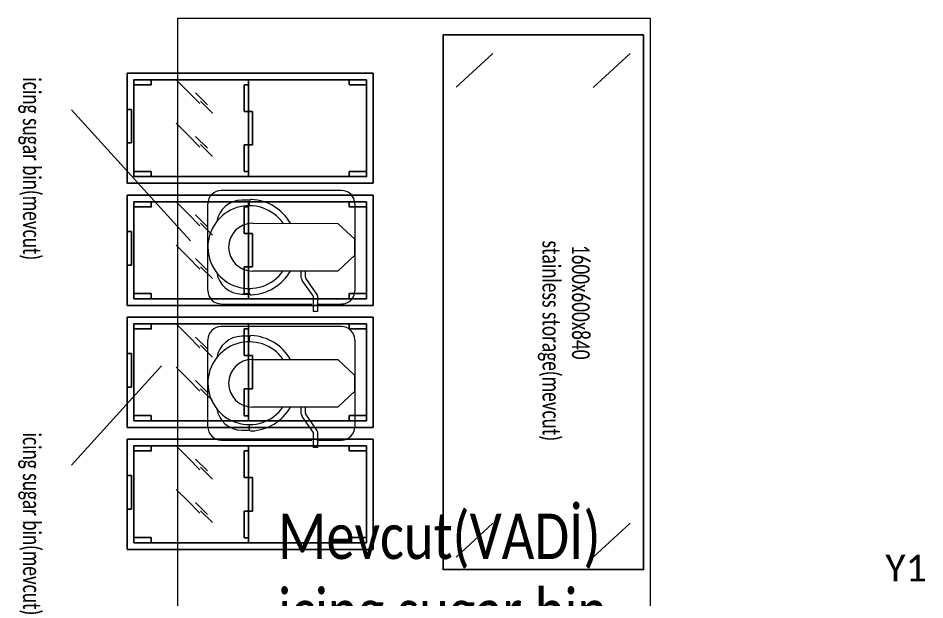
# Model space of a CAD drawing. Header units: millimetres. Extents: x -10496 to -5455, y -188 to 7293.
# Drawn here: x -6602.4 to -6331, y 3330.9 to 3505 of the extents above; entities that cross this region are included whole.
import ezdxf

# ---------------------------------------------------------------- set-up
doc = ezdxf.new("R2010")
doc.units = ezdxf.units.MM
doc.linetypes.add('Dash', pattern=[0.25, 0.125, -0.125])
for name, color, linetype in [('GJC_paslanmaz', 134, 'Continuous'), ('GJC_yazı', 11, 'Continuous'), ('I-Eqpm-Move-N', 2, 'Continuous'), ('Kıtc-008 Rakam', 1, 'Continuous')]:
    doc.layers.add(name, color=color, linetype=linetype)
doc.layers.add('mermer', color=142, linetype='Continuous', lineweight=15)
doc.layers.add('Q-SPCQ', color=91, linetype='Continuous', lineweight=9)
doc.styles.get("Standard").update_dxf_attribs({"font": 'calibri.ttf', "height": 15})
doc.styles.add('text2', font='calibri.ttf', dxfattribs={"width": 0.8})
doc.styles.add('Ölçü50', font='calibri.ttf', dxfattribs={"width": 0.7})

# ---------------------------------------------------------------- blocks, each defined once
blk = doc.blocks.new('135 - STORAGE BIN - PLAN VIEW')
at = {"layer": 'I-Eqpm-Move-N', "color": 8}
for p, q in [((305.7, 895), (-24.3, 895)), ((-24.3, 895), (-24.3, 158)), ((-4.3, 532), (-4.3, 875)), ((-4.3, 875), (285.7, 875)), ((285.7, 875), (-4.3, 875)), ((-4.3, 875), (-4.3, 178)), ((96.4, 895), (96.4, 882.5)), ((96.4, 882.5), (196.4, 882.5)), ((196.4, 895), (196.4, 882.5)), ((285.7, 875), (285.7, 532)), ((285.7, 178), (285.7, 875)), ((305.7, 158), (305.7, 895)), ((155.4, 748.4), (119.7, 712.7)), ((285.5, 748.4), (249.8, 712.7)), ((119.7, 712.7), (84, 677.1)), ((249.8, 712.7), (214.1, 677.1)), ((116.1, 689.9), (80.4, 654.2)), ((246.1, 689.9), (210.4, 654.2)), ((91.4, 675.2), (55.7, 639.6)), ((221.4, 675.2), (185.7, 639.6)), ((10.6, 532), (10.6, 544.5)), ((90.6, 544.5), (10.6, 544.5)), ((90.6, 532), (90.6, 544.5)), ((190.6, 532), (190.6, 544.5)), ((270.6, 544.5), (190.6, 544.5)), ((270.6, 532), (270.6, 544.5)), ((285.7, 532), (-4.3, 532)), ((285.7, 532), (-4.3, 532)), ((90.6, 532), (90.6, 519.5)), ((90.6, 519.5), (190.6, 519.5)), ((190.6, 532), (190.6, 519.5)), ((-4.3, 178), (285.7, 178)), ((-24.3, 158), (305.7, 158))]:
    blk.add_line(p, q, dxfattribs=at)
for points in [[(10.9, 822.8), (-4.3, 822.8), (-4.3, 875), (10.9, 875)], [(285.7, 822.8), (270.5, 822.8), (270.5, 875), (285.7, 875)], [(10.9, 178), (-4.3, 178), (-4.3, 230.2), (10.9, 230.2)], [(285.7, 178), (270.5, 178), (270.5, 230.2), (285.7, 230.2)]]:
    blk.add_lwpolyline(points, close=True, dxfattribs=at)
blk = doc.blocks.new('QF_Globe_SP8$2016 - SP08-2938521-ELECTRICAL CONNECTION PLAN')
at = {"layer": 'Q-SPCQ'}
for p, q in [((-5.12, 0), (5.12, 0)), ((-2.81, -2), (-0.94, 0)), ((0.94, 0), (-0.94, 0)), ((2.82, -2), (0.94, 0)), ((-6.69, -1.58), (-6.69, -15.75)), ((-2.81, -12.07), (-2.81, -2)), ((2.82, -2), (2.82, -12.07)), ((6.7, -4.46), (6.7, -1.57)), ((5.53, -4.46), (3.65, -5.78)), ((5.75, -4.91), (3.93, -6.19)), ((7.56, -4.37), (5.82, -4.37)), ((7.56, -4.87), (5.9, -4.87)), ((6.7, -15.75), (6.7, -5.07)), ((7.56, -4.37), (7.56, -4.87)), ((2.82, -5.87), (3.36, -5.87)), ((2.82, -6.37), (3.36, -6.37)), ((-5.53, -12.39), (-5.53, -13.32)), ((-5.37, -12.45), (-5.05, -12.45)), ((5.37, -12.45), (5.06, -12.45)), ((5.53, -13.32), (5.53, -12.39)), ((5.12, -17.32), (-5.11, -17.32))]:
    blk.add_line(p, q, dxfattribs=at)
for centre, radius, start, end in [((-5.12, -1.57), 1.57, 90, 180.0135), ((5.12, -1.57), 1.57, 0.0433, 90), ((5.82, -4.87), 0.5, 90, 125), ((5.9, -5.12), 0.25, 90, 125), ((3.36, -5.37), 0.5, 270, 305), ((3.36, -5.37), 1, 270, 305), ((0, -12.45), 5.62, 120, 177.3341), ((0, -12.45), 4.88, 125.2344, 270), ((0, -12.45), 4.87, 270, 54.716), ((0, -12.45), 5.62, 2.6659, 59.9595), ((-5.37, -12.2), 0.25, 177.3341, 270), ((-5.05, -12.2), 0.25, 270, 316.7044), ((0, -12.07), 2.81, 180, 0), ((5.06, -12.2), 0.25, 223.2956, 270), ((5.37, -12.2), 0.25, 270, 2.6659), ((-2.53, -13.32), 3, 180, 260.8724), ((2.53, -13.32), 3, 279.1276, 0), ((-5.11, -15.75), 1.57, 180.0135, 270), ((5.12, -15.75), 1.57, 270, 0)]:
    blk.add_arc(centre, radius, start, end, dxfattribs=at)

msp = doc.modelspace()

# ---------------------------------------------------------------- linework, layer by layer
at = {"layer": 'GJC_paslanmaz'}
for p, q in [((-6471.3, 3484.35), (-6460.27, 3494.48, 0.07)), ((-6430.23, 3484.3), (-6419.2, 3494.43, 0.07)), ((-6471.31, 3343.76), (-6460.28, 3353.89, 0.07)), ((-6430.23, 3343.76), (-6419.2, 3353.89, 0.07))]:
    msp.add_line(p, q, dxfattribs=at)
at = {"layer": 'GJC_paslanmaz', "elevation": 0.01}
msp.add_lwpolyline([(-6415.19, 3500.03), (-6415.19, 3340.03), (-6475.19, 3340.03), (-6475.19, 3500.03)], close=True, dxfattribs=at)
at = {"layer": 'GJC_yazı', "lineweight": 0}
for points in [[(-6550.85, 3438.36), (-6586.5, 3477.57)], [(-6559.47, 3401.03), (-6586.5, 3371.29)]]:
    msp.add_lwpolyline(points, dxfattribs=at)
at = {"layer": 'mermer', "elevation": 0.01}
msp.add_lwpolyline([(-6554.61, 3165.03), (-6554.61, 3505.03), (-6413.19, 3505.03), (-6413.19, 3165.03)], close=True, dxfattribs=at)

# ---------------------------------------------------------------- block references
at = {"layer": 'I-Eqpm-Move-N', "color": 6, "xscale": 0.1000002334292724, "yscale": 0.1000002334292724, "zscale": 0.1000002334292724, "rotation": 90.00000000000001}
for p in [(-6480.29, 3458.03), (-6480.29, 3421.51), (-6480.29, 3385), (-6480.29, 3348.48)]:
    msp.add_blockref('135 - STORAGE BIN - PLAN VIEW', p, dxfattribs=at)
at = {"layer": 'Q-SPCQ', "linetype": 'Dash', "xscale": 2.539999999999987, "yscale": 2.539999999999987, "zscale": 2.539999999999987, "rotation": 269.9666791831398}
for p in [(-6501.62, 3436.48), (-6501.62, 3395.75)]:
    msp.add_blockref('QF_Globe_SP8$2016 - SP08-2938521-ELECTRICAL CONNECTION PLAN', p, dxfattribs=at)

# ---------------------------------------------------------------- texts
at = {"layer": 'GJC_yazı', "lineweight": 0, "char_height": 5.3, "attachment_point": 1, "rotation": 270.0406, "style": 'Ölçü50'}
for s, width, heights, insert in [('{\\fCalibri|b0|i0|c162|p34;icing sugar bin\\C2;(mevcut)}', 79.4255, [0], (-6595.72, 3487.31)), (' {\\fCalibri|b0|i0|c162|p34;1600x600x840}\\P{\\fCalibri|b0|i0|c162|p34;stainless storage\\C2;(mevcut)}', 149.9897, [62.27], (-6431.34, 3438.49)), ('{\\fCalibri|b0|i0|c162|p34;icing sugar bin\\C2;(mevcut)}', 79.4255, [0], (-6595.72, 3381.03))]:
    msp.add_mtext_dynamic_manual_height_columns(s, width=width, gutter_width=22.5, heights=heights, dxfattribs=dict(at, insert=insert))
at = {"layer": 'GJC_yazı', "lineweight": 0, "insert": (-6524.59, 3356.72), "char_height": 13.5623, "attachment_point": 1, "style": 'text2'}
msp.add_mtext_dynamic_manual_height_columns('{\\fCalibri Light|b0|i0|c162|p34;\\C41;\\c5369588;Mevcut(VADİ)\\Picing sugar bin}', width=1155.044, gutter_width=0.831, heights=[0], dxfattribs=at)
at = {"layer": 'Kıtc-008 Rakam', "color": 1}
msp.add_text('Y1', height=8, dxfattribs=at).set_placement((-6342.8, 3336.49))

doc.saveas('drawing.dxf')
